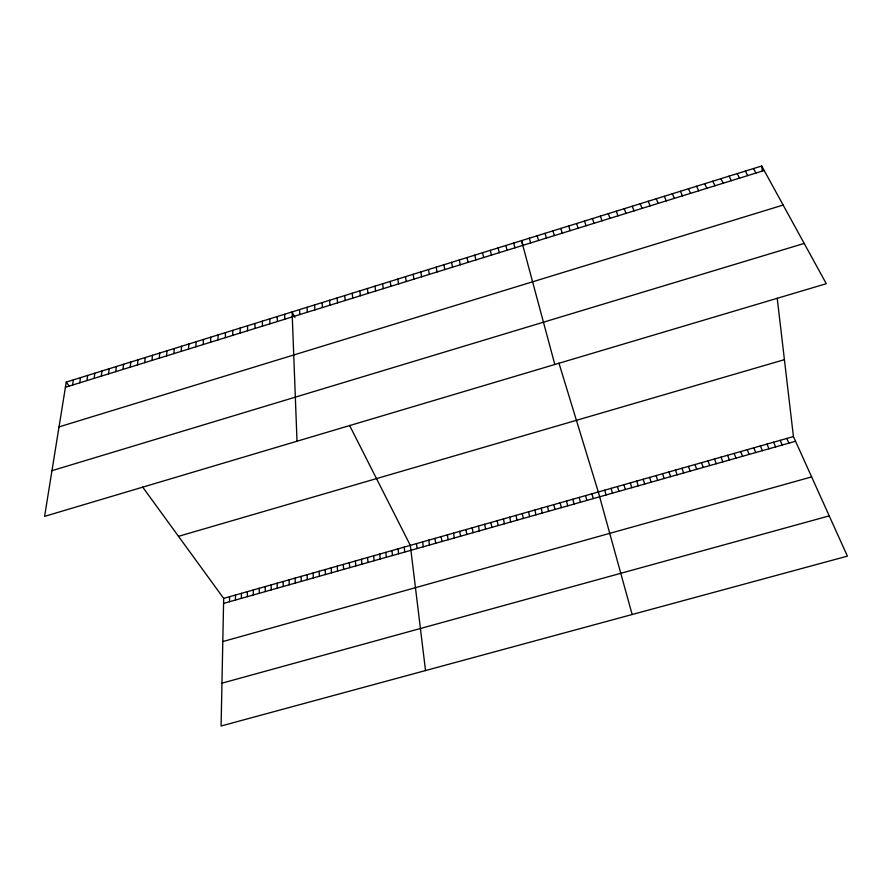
<?xml version="1.0" encoding="UTF-8"?>
<svg xmlns="http://www.w3.org/2000/svg" width="892" height="892" viewBox="0 0 892 892"><rect width="100%" height="100%" fill="white"/><g stroke="black" fill="none" stroke-linecap="round" stroke-linejoin="round"><path stroke-width="1.34" d="M247.352 596.67L247.363 591.664M247.563 330.754L247.575 325.747M241.386 598.354L241.431 593.347M240.149 333.062L240.193 328.044M235.443 600.037L235.499 595.031M229.5 601.732L229.578 596.715M232.734 335.359L232.823 330.33M142.631 487.043L223.669 598.387L221.093 725.999L847.4 556.14L793.434 436.578L777.211 298.162M225.341 337.644L225.464 332.616M217.96 339.941L218.116 334.901M210.59 342.227L210.78 337.187M203.231 344.513L203.443 339.462M195.883 346.787L196.129 341.736M188.535 349.062L188.825 344M181.21 351.337L181.533 346.274M173.895 353.611L174.241 348.527M166.592 355.875L166.971 350.79M159.289 358.138L159.713 353.054M152.008 360.401L152.454 355.306M144.727 362.654L145.218 357.547M137.468 364.906L137.981 359.799M130.221 367.158L130.767 362.041M122.973 369.411L123.553 364.282M115.737 371.652L116.35 366.523M108.523 373.893L109.17 368.753M101.309 376.123L101.989 370.983M94.106 378.364L94.82 373.213M86.925 380.594L87.661 375.432M79.745 382.813L80.514 377.65M72.575 385.043L73.378 379.869M66.253 382.088L44.6 516.356L826.282 283.701L761.712 166.001L66.253 382.088L69.23 386.18M65.417 387.262L764.188 170.495M59.028 426.889L783.143 205.049M51.97 470.664L804.194 243.427M178.511 536.337L784.414 359.666M223.669 598.387L793.434 436.578M223.569 603.405L795.541 441.261M222.799 641.571L811.631 476.897M221.952 683.183L829.226 515.877M753.528 168.543L755.959 173.048M745.355 171.086L747.741 175.601M737.193 173.617L739.535 178.144M729.043 176.148L731.34 180.686M294.906 317.463L292.097 311.91L297.014 441.228M349.586 425.439L410.32 545.38L425.517 670.561M720.903 178.679L723.167 183.217M712.775 181.199L715.005 185.759M704.669 183.719L706.843 188.279M696.563 186.238L698.704 190.81M688.479 188.747L690.575 193.33M680.406 191.256L682.469 195.85M786.811 438.463L788.896 443.146M672.345 193.765L674.363 198.358M780.199 440.336L782.251 445.03M773.587 442.209L775.616 446.903M664.295 196.262L666.279 200.867M766.986 444.093L768.993 448.788M760.397 445.955L762.381 450.661M656.256 198.76L658.196 203.376M753.818 447.829L755.769 452.534M648.239 201.257L650.134 205.874M747.251 449.691L749.168 454.407M740.683 451.564L742.579 456.269M640.222 203.744L642.084 208.371M734.127 453.426L736 458.142M632.227 206.23L634.045 210.869M727.582 455.277L729.422 460.004M721.037 457.139L722.854 461.866M624.233 208.717L626.017 213.355M714.503 458.99L716.298 463.717M616.261 211.192L618 215.842M707.98 460.852L709.742 465.579M701.469 462.692L703.208 467.43M608.299 213.667L610.005 218.328M694.957 464.542L696.674 469.281M600.349 216.132L602.011 220.803M688.457 466.393L690.14 471.132M681.967 468.233L683.629 472.983M592.411 218.607L594.039 223.279M675.489 470.073L677.117 474.834M584.483 221.06L586.066 225.754M669.011 471.913L670.617 476.674M662.544 473.752L664.127 478.513M576.578 223.524L578.116 228.218M656.088 475.581L657.638 480.353M649.632 477.421L651.16 482.193M568.672 225.977L570.178 230.682M643.188 479.249L644.693 484.022M560.778 228.43L562.25 233.135M636.754 481.078L638.237 485.85M522.98 245.423L521.519 240.628L554.824 364.493M558.95 363.122L598.309 491.994L632.16 614.521M630.332 482.895L631.781 487.679M552.906 230.872L554.333 235.588M623.909 484.724L625.337 489.507M545.045 233.325L546.428 238.041M617.498 486.541L618.903 491.336M611.098 488.359L612.469 493.153M537.185 235.756L538.545 240.494M604.698 490.176L606.058 494.971M529.346 238.197L530.662 242.936M591.931 493.8L593.236 498.606M585.565 495.618L586.836 500.423M513.703 243.059L514.94 247.809M579.198 497.424L580.447 502.229M572.842 499.23L574.069 504.047M505.898 245.478L507.102 250.251M566.498 501.025L567.702 505.853M498.104 247.909L499.264 252.681M560.154 502.832L561.336 507.648M553.821 504.627L554.98 509.455M490.321 250.317L491.447 255.101M547.498 506.422L548.625 511.261M541.188 508.217L542.291 513.056M482.55 252.737L483.642 257.52M534.877 510.012L535.958 514.851M474.8 255.145L475.849 259.94M528.577 511.796L529.625 516.646M522.277 513.58L523.314 518.43M467.051 257.554L468.066 262.36M516 515.364L517.003 520.226M459.313 259.951L460.294 264.768M509.722 517.148L510.703 522.01M503.445 518.932L504.404 523.794M451.597 262.36L452.534 267.176M497.19 520.716L498.115 525.578M443.882 264.757L444.785 269.574M490.935 522.489L491.838 527.35M484.69 524.262L485.571 529.134M436.188 267.143L437.058 271.971M478.447 526.035L479.305 530.907M428.495 269.529L429.331 274.368M472.214 527.808L473.05 532.68M465.992 529.569L466.806 534.453M420.823 271.915L421.615 276.765M459.77 531.331L460.562 536.226M413.163 274.301L413.921 279.151M453.571 533.104L454.329 537.987M447.36 534.865L448.107 539.749M405.503 276.676L406.228 281.538M441.172 536.616L441.886 541.522M434.984 538.378L435.675 543.273M397.865 279.051L398.557 283.924M428.807 540.128L429.476 545.034M390.239 281.415L390.886 286.299M422.641 541.879L423.276 546.796M416.475 543.629L417.088 548.547M382.623 283.79L383.237 288.673M375.019 286.154L375.588 291.037M761.712 166.001L762.326 171.186M404.188 547.119L404.756 552.037M398.066 548.859L398.613 553.787M367.415 288.506L367.961 293.412M391.945 550.598L392.48 555.526M359.833 290.87L360.346 295.776M385.835 552.338L386.348 557.266M379.736 554.066L380.215 558.994M352.262 293.223L352.73 298.129M373.648 555.794L374.105 560.733M344.702 295.564L345.137 300.493M367.56 557.522L367.995 562.462M361.483 559.251L361.896 564.19M337.154 297.917L337.555 302.845M355.406 560.979L355.797 565.918M349.341 562.696L349.709 567.647M329.616 300.258L329.984 305.187M343.286 564.424L343.632 569.375M322.09 302.589L322.425 307.539M337.243 566.141L337.555 571.092M331.2 567.847L331.49 572.809M314.575 304.93L314.876 309.881M325.156 569.564L325.435 574.526M307.071 307.261L307.327 312.211M319.135 571.281L319.381 576.243M313.114 572.987L313.348 577.96M299.578 309.591L299.801 314.553M307.104 574.693L307.305 579.666M301.095 576.399L301.284 581.383M295.096 578.105L295.263 583.089M284.648 314.229L284.804 319.202M289.108 579.811L289.242 584.795M277.211 316.537L277.334 321.521M283.121 581.506L283.232 586.49M277.144 583.201L277.234 588.196M269.785 318.845L269.875 323.841M271.168 584.896L271.246 589.891M262.371 321.153L262.426 326.149M265.214 586.59L265.259 591.586M259.249 588.285L259.282 593.28M254.967 323.45L254.989 328.457M253.306 589.969L253.317 594.975"/></g></svg>
